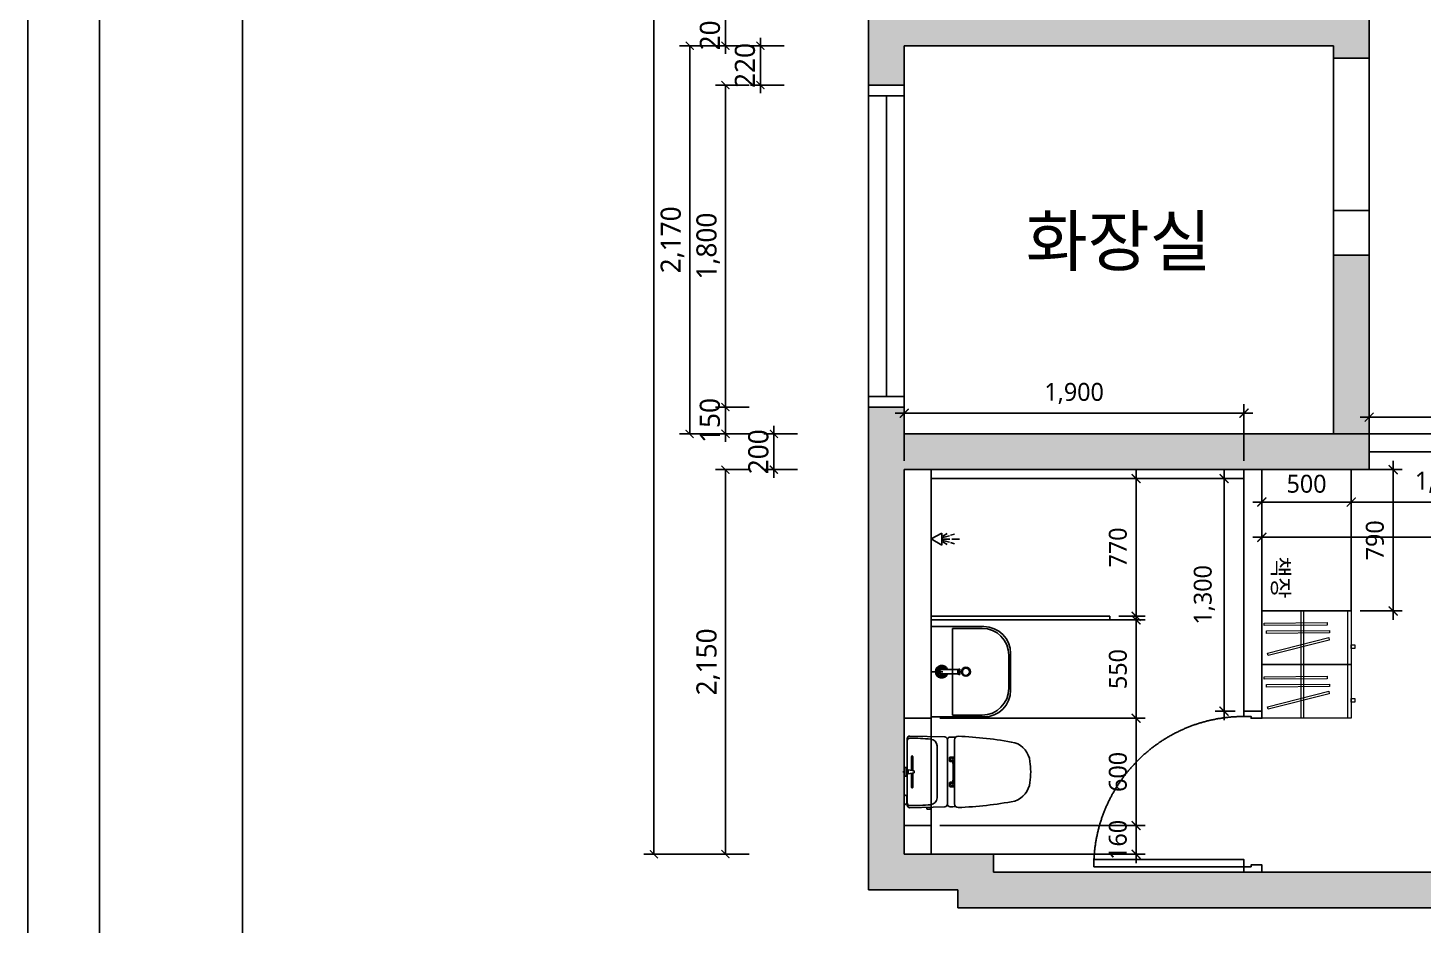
# Model space of a CAD drawing. Header units: metres. Extents: x 11578468 to 47831421, y -58341524 to -14256839.
# Drawn here: x 23899721 to 23907524, y -29118911 to -29113894 of the extents above; entities that cross this region are included whole.
import ezdxf
from ezdxf.enums import TextEntityAlignment as Align

# ---------------------------------------------------------------- set-up
doc = ezdxf.new("R2010")
doc.units = ezdxf.units.M
doc.header["$LTSCALE"] = 50
doc.header["$MEASUREMENT"] = 0
for name, pattern in [('CEN', [62, 60, -1, 0, -1]), ('CENTER2', [28.575, 19.05, -3.175, 3.175, -3.175]), ('HIDDEN', [0.375, 0.25, -0.125])]:
    doc.linetypes.add(name, pattern=pattern)
doc.layers.get('0').update_dxf_attribs({"linetype": 'CONTINUOUS'})
doc.layers.get('DEFPOINTS').update_dxf_attribs({"linetype": 'CONTINUOUS'})
for name, color, linetype in [('0-ELC TEXT', 7, 'CONTINUOUS'), ('04_FUR', 6, 'CONTINUOUS'), ('06-FUR', 6, 'CONTINUOUS'), ('07-DIM WAL', 5, 'CONTINUOUS'), ('3.기호.계단선', 30, 'CONTINUOUS'), ('BATH', 4, 'CONTINUOUS'), ('CEN', 250, 'CEN'), ('CO-BATH', 6, 'CONTINUOUS'), ('FIN', 8, 'CONTINUOUS'), ('FORM(YOURNAME)-1', 1, 'CONTINUOUS'), ('FORM(YOURNAME)-11', 1, 'CONTINUOUS'), ('HL', 6, 'HIDDEN'), ('S-DIM', 7, 'CONTINUOUS'), ('TOILET-1', 6, 'CONTINUOUS'), ('wall', 3, 'CONTINUOUS'), ('WIN', 4, 'CONTINUOUS'), ('욕실마감선', 4, 'CONTINUOUS')]:
    doc.layers.add(name, color=color, linetype=linetype)
for name, color, linetype, lineweight in [('Arch', 8, 'CONTINUOUS', 0), ('DIM', 7, 'CONTINUOUS', 15), ('ha', 8, 'CONTINUOUS', 5), ('wall2', 3, 'CONTINUOUS', 25)]:
    doc.layers.add(name, color=color, linetype=linetype, lineweight=lineweight)
doc.styles.add('HY 울릉도 L', font='malgun.ttf')
doc.styles.add('N 맑은고딕', font='malgun.ttf')
doc.styles.add('NEW 맑은고딕', font='malgun.ttf')
doc.styles.add('YOURNAME', font='malgun.ttf')
doc.styles.add('맑은 고딕', font='malgun.ttf')
doc.dimstyles.new('JJ IN 45', dxfattribs={"dimscale": 45, "dimtxt": 2.5, "dimasz": 1, "dimexe": 1.25, "dimexo": 1.5, "dimtad": 1, "dimdec": 6, "dimlunit": 6, "dimtxsty": 'N 맑은고딕', "dimblk": 'ARCHTICK', "dimcen": 2.5, "dimclrd": 256, "dimclre": 256, "dimclrt": 256, "dimadec": 0, "dimazin": 0, "dimtfac": 1, "dimtdec": 6, "dimtix": 1, "dimtmove": 0, "dimatfit": 3, "dimldrblk": 'ARCHTICK', "dimfxl": 1, "dimarcsym": 0})
doc.dimstyles.new('사본 50', dxfattribs={"dimscale": 50, "dimtxt": 2, "dimasz": 1, "dimexe": 1, "dimexo": 1, "dimgap": 1, "dimtad": 1, "dimdec": 0, "dimrnd": 0.05, "dimdsep": 46, "dimlunit": 6, "dimtxsty": 'HY 울릉도 L', "dimblk": 'ARCHTICK', "dimcen": 2.5, "dimdle": 1, "dimclrd": 133, "dimclre": 133, "dimclrt": 30, "dimadec": 0, "dimazin": 0, "dimtfac": 1, "dimtdec": 0, "dimtix": 1, "dimtmove": 2, "dimatfit": 3, "dimldrblk": 'ARCHTICK', "dimfxl": 1, "dimlwd": -1, "dimlwe": -1, "dimarcsym": 0})

# ---------------------------------------------------------------- blocks, each defined once
blk = doc.blocks.new('FORM-ELEVATION')
at = {"layer": 'DEFPOINTS', "color": 158}
blk.add_lwpolyline([(-10309, -21692), (71691, -21692), (71691, 35708), (-10309, 35708)], close=True, dxfattribs=at)
at = {"layer": 'DEFPOINTS'}
blk.add_lwpolyline([(-8309, 33708), (61071, 33708), (61071, -19692), (-8309, -19692)], close=True, dxfattribs=at)
at = {"layer": 'FORM(YOURNAME)-11', "color": 250}
blk.add_lwpolyline([(-11309, -22692), (72691, -22692), (72691, 36708), (-11309, 36708)], close=True, dxfattribs=at)
at = {"layer": 'FORM(YOURNAME)-11', "color": 3, "style": 'YOURNAME'}
for tag, height, p in [('1', 451, (71041, -1219)), ('2', 451, (71041, -1863)), ('3', 451, (71041, -3150)), ('4', 451, (71041, -5081)), ('5', 515, (71041, -7398)), ('6', 515, (71041, -9650)), ('7', 515, (71041, -11903)), ('8', 515, (71041, -14155)), ('9', 515, (71041, -16408)), ('10', 515, (66791, -18596)), ('11', 515, (71041, -18660)), ('12', 515, (66791, -20848)), ('13', 515, (71041, -20848))]:
    blk.add_attdef(tag, text='', height=height, dxfattribs=at).set_placement(p, align=Align.MIDDLE_RIGHT)
blk = doc.blocks.new('*U1961')
at = {"layer": 'WIN', "linetype": 'Continuous'}
blk.add_line((60, 100), (1740, 100), dxfattribs=at)
for points in [[(0, 0), (1800, 0), (1800, 200), (0, 200)], [(0, 0), (60, 0), (60, 200), (0, 200)], [(1800, 0), (1740, 0), (1740, 200), (1800, 200)]]:
    blk.add_lwpolyline(points, close=True, dxfattribs=at)
blk = doc.blocks.new('_ArchTick')
at = {"color": 0, "linetype": 'ByBlock', "const_width": 0.15}
blk.add_lwpolyline([(-0.5, -0.5), (0.5, 0.5)], dxfattribs=at)
blk = doc.blocks.new('*D413')
at = {"layer": 'DEFPOINTS', "color": 0, "transparency": 16777216}
for p in [(23724552, -29139637), (23724352, -29139837), (23724552, -29139837)]:
    blk.add_point(p, dxfattribs=at)
at = {"layer": 'DIM', "lineweight": -2, "transparency": 16777216}
for p, q in [((23724484.5, -29139637), (23724295.8, -29139637)), ((23724352, -29139637), (23724352, -29139592)), ((23724352, -29139637), (23724352, -29139837)), ((23724484.5, -29139837), (23724295.8, -29139837)), ((23724352, -29139837), (23724352, -29139882))]:
    blk.add_line(p, q, dxfattribs=at)
at = {"layer": 'DIM', "lineweight": -2, "transparency": 16777216, "xscale": 45, "yscale": 45, "zscale": 45}
for p, rotation in [((23724352, -29139637), 270), ((23724352, -29139837), 90)]:
    blk.add_blockref('_ArchTick', p, dxfattribs=dict(at, rotation=rotation))
at = {"layer": 'DIM', "transparency": 16777216, "insert": (23724265.8, -29139737), "char_height": 112.5, "attachment_point": 5, "rotation": 90, "style": 'N 맑은고딕'}
blk.add_mtext('200', dxfattribs=at)
blk = doc.blocks.new('*D414')
at = {"layer": 'DEFPOINTS', "color": 0, "transparency": 16777216}
for p in [(23724747.9, -29139837), (23724547.9, -29140057), (23724747.9, -29140057)]:
    blk.add_point(p, dxfattribs=at)
at = {"layer": 'DIM', "lineweight": -2, "transparency": 16777216}
for p, q in [((23724547.9, -29139837), (23724547.9, -29139792)), ((23724680.4, -29139837), (23724491.6, -29139837)), ((23724547.9, -29139837), (23724547.9, -29140057)), ((23724680.4, -29140057), (23724491.6, -29140057)), ((23724547.9, -29140057), (23724547.9, -29140102))]:
    blk.add_line(p, q, dxfattribs=at)
at = {"layer": 'DIM', "lineweight": -2, "transparency": 16777216, "xscale": 45, "yscale": 45, "zscale": 45}
for p, rotation in [((23724547.9, -29139837), 270), ((23724547.9, -29140057), 90)]:
    blk.add_blockref('_ArchTick', p, dxfattribs=dict(at, rotation=rotation))
at = {"layer": 'DIM', "transparency": 16777216, "insert": (23724461.6, -29139947), "char_height": 112.5, "attachment_point": 5, "rotation": 90, "style": 'N 맑은고딕'}
blk.add_mtext('220', dxfattribs=at)
blk = doc.blocks.new('*D415')
at = {"layer": 'DEFPOINTS', "color": 0, "transparency": 16777216}
for p in [(23724552, -29140057), (23724352, -29141857), (23724552, -29141857)]:
    blk.add_point(p, dxfattribs=at)
at = {"layer": 'DIM', "lineweight": -2, "transparency": 16777216}
for p, q in [((23724484.5, -29140057), (23724295.8, -29140057)), ((23724352, -29140057), (23724352, -29141857)), ((23724484.5, -29141857), (23724295.8, -29141857))]:
    blk.add_line(p, q, dxfattribs=at)
at = {"layer": 'DIM', "lineweight": -2, "transparency": 16777216, "xscale": 45, "yscale": 45, "zscale": 45}
for p, rotation in [((23724352, -29140057), 90), ((23724352, -29141857), 270)]:
    blk.add_blockref('_ArchTick', p, dxfattribs=dict(at, rotation=rotation))
at = {"layer": 'DIM', "transparency": 16777216, "insert": (23724256, -29140957), "char_height": 112.5, "attachment_point": 5, "rotation": 90, "style": 'N 맑은고딕'}
blk.add_mtext('1,800', dxfattribs=at)
blk = doc.blocks.new('*D416')
at = {"layer": 'DEFPOINTS', "color": 0, "transparency": 16777216}
for p in [(23724552, -29141857), (23724352, -29142007), (23724552, -29142007)]:
    blk.add_point(p, dxfattribs=at)
at = {"layer": 'DIM', "lineweight": -2, "transparency": 16777216}
for p, q in [((23724352, -29141857), (23724352, -29141812)), ((23724484.5, -29141857), (23724295.8, -29141857)), ((23724352, -29141857), (23724352, -29142007)), ((23724484.5, -29142007), (23724295.8, -29142007)), ((23724352, -29142007), (23724352, -29142052))]:
    blk.add_line(p, q, dxfattribs=at)
at = {"layer": 'DIM', "lineweight": -2, "transparency": 16777216, "xscale": 45, "yscale": 45, "zscale": 45}
for p, rotation in [((23724352, -29141857), 270), ((23724352, -29142007), 90)]:
    blk.add_blockref('_ArchTick', p, dxfattribs=dict(at, rotation=rotation))
at = {"layer": 'DIM', "transparency": 16777216, "insert": (23724265.4, -29141932), "char_height": 112.5, "attachment_point": 5, "rotation": 90, "style": 'N 맑은고딕'}
blk.add_mtext('150', dxfattribs=at)
blk = doc.blocks.new('*D417')
at = {"layer": 'DEFPOINTS', "color": 0, "transparency": 16777216}
for p in [(23724822.8, -29142007), (23724622.8, -29142207), (23724822.8, -29142207)]:
    blk.add_point(p, dxfattribs=at)
at = {"layer": 'DIM', "lineweight": -2, "transparency": 16777216}
for p, q in [((23724622.8, -29142007), (23724622.8, -29141962)), ((23724755.3, -29142007), (23724566.6, -29142007)), ((23724622.8, -29142007), (23724622.8, -29142207)), ((23724755.3, -29142207), (23724566.6, -29142207)), ((23724622.8, -29142207), (23724622.8, -29142252))]:
    blk.add_line(p, q, dxfattribs=at)
at = {"layer": 'DIM', "lineweight": -2, "transparency": 16777216, "xscale": 45, "yscale": 45, "zscale": 45}
for p, rotation in [((23724622.8, -29142007), 270), ((23724622.8, -29142207), 90)]:
    blk.add_blockref('_ArchTick', p, dxfattribs=dict(at, rotation=rotation))
at = {"layer": 'DIM', "transparency": 16777216, "insert": (23724536.6, -29142107), "char_height": 112.5, "attachment_point": 5, "rotation": 90, "style": 'N 맑은고딕'}
blk.add_mtext('200', dxfattribs=at)
blk = doc.blocks.new('*D418')
at = {"layer": 'DEFPOINTS', "color": 0, "transparency": 16777216}
for p in [(23724552, -29142207), (23724352, -29144357), (23724552, -29144357)]:
    blk.add_point(p, dxfattribs=at)
at = {"layer": 'DIM', "lineweight": -2, "transparency": 16777216}
for p, q in [((23724484.5, -29142207), (23724295.8, -29142207)), ((23724352, -29142207), (23724352, -29144357)), ((23724484.5, -29144357), (23724295.8, -29144357))]:
    blk.add_line(p, q, dxfattribs=at)
at = {"layer": 'DIM', "lineweight": -2, "transparency": 16777216, "xscale": 45, "yscale": 45, "zscale": 45}
for p, rotation in [((23724352, -29142207), 90), ((23724352, -29144357), 270)]:
    blk.add_blockref('_ArchTick', p, dxfattribs=dict(at, rotation=rotation))
at = {"layer": 'DIM', "transparency": 16777216, "insert": (23724256, -29143282), "char_height": 112.5, "attachment_point": 5, "rotation": 90, "style": 'N 맑은고딕'}
blk.add_mtext('2,150', dxfattribs=at)
blk = doc.blocks.new('*D421')
at = {"layer": 'DEFPOINTS', "color": 0, "transparency": 16777216}
for p in [(23724547.9, -29139837), (23724152, -29142007), (23724552, -29142007)]:
    blk.add_point(p, dxfattribs=at)
at = {"layer": 'DIM', "lineweight": -2, "transparency": 16777216}
for p, q in [((23724480.4, -29139837), (23724095.8, -29139837)), ((23724152, -29139837), (23724152, -29142007)), ((23724484.5, -29142007), (23724095.8, -29142007))]:
    blk.add_line(p, q, dxfattribs=at)
at = {"layer": 'DIM', "lineweight": -2, "transparency": 16777216, "xscale": 45, "yscale": 45, "zscale": 45}
for p, rotation in [((23724152, -29139837), 90), ((23724152, -29142007), 270)]:
    blk.add_blockref('_ArchTick', p, dxfattribs=dict(at, rotation=rotation))
at = {"layer": 'DIM', "transparency": 16777216, "insert": (23724056, -29140922), "char_height": 112.5, "attachment_point": 5, "rotation": 90, "style": 'N 맑은고딕'}
blk.add_mtext('2,170', dxfattribs=at)
blk = doc.blocks.new('*D422')
at = {"layer": 'DEFPOINTS', "color": 0, "transparency": 16777216}
for p in [(23724533.9, -29133957), (23723952, -29144357), (23724552, -29144357)]:
    blk.add_point(p, dxfattribs=at)
at = {"layer": 'DIM', "lineweight": -2, "transparency": 16777216}
for p, q in [((23724466.4, -29133957), (23723895.8, -29133957)), ((23723952, -29133957), (23723952, -29144357)), ((23724484.5, -29144357), (23723895.8, -29144357))]:
    blk.add_line(p, q, dxfattribs=at)
at = {"layer": 'DIM', "lineweight": -2, "transparency": 16777216, "xscale": 45, "yscale": 45, "zscale": 45}
for p, rotation in [((23723952, -29133957), 90), ((23723952, -29144357), 270)]:
    blk.add_blockref('_ArchTick', p, dxfattribs=dict(at, rotation=rotation))
at = {"layer": 'DIM', "transparency": 16777216, "insert": (23723856, -29139157), "char_height": 112.5, "attachment_point": 5, "rotation": 90, "style": 'N 맑은고딕'}
blk.add_mtext('10,400', dxfattribs=at)
blk = doc.blocks.new('*U617')
at = {"layer": 'WIN', "linetype": 'Continuous', "transparency": 33554687}
for points in [[(30, 1040), (30, 200), (70, 200), (70, 1040)], [(0, 200), (0, 100), (40, 100), (40, 160), (30, 160), (30, 200)], [(900, 200), (900, 100), (860, 100), (860, 160), (870, 160), (870, 200)]]:
    blk.add_lwpolyline(points, close=True, dxfattribs=at)
at = {"layer": 'WIN', "linetype": 'CENTER2', "ltscale": 20, "transparency": 33554687}
blk.add_arc((30, 200), 840, 0, 90, dxfattribs=at)
blk = doc.blocks.new('arrttt')
at = {"layer": 'Arch', "color": 6}
for p, q in [((883190.8, 53508.7), (882890.8, 53508.7)), ((882890.8, 53508.7), (882890.8, 53008.7)), ((882958.9, 53496.3), (882955.8, 53144.1)), ((882972.9, 53496.2), (882958.9, 53496.3)), ((882969.8, 53144), (882972.9, 53496.2)), ((883002.8, 53482.1), (882999.7, 53130)), ((883016.8, 53482), (883002.8, 53482.1)), ((883013.7, 53129.9), (883016.8, 53482)), ((883126.4, 53476.3), (883040, 53134.9)), ((883053.6, 53131.5), (883140, 53472.9)), ((883140, 53472.9), (883126.4, 53476.3)), ((883190.8, 53008.7), (883190.8, 53508.7)), ((882890.8, 53291.2), (883190.8, 53291.2)), ((882890.8, 53276.2), (883190.8, 53276.2)), ((882955.8, 53144.1), (882969.8, 53144)), ((882999.7, 53130), (883013.7, 53129.9)), ((883040, 53134.9), (883053.6, 53131.5)), ((883190.8, 53028.7), (882890.8, 53028.7)), ((882890.8, 53008.7), (883190.8, 53008.7)), ((883100.8, 53008.7), (883080.8, 53008.7)), ((883080.8, 53008.7), (883080.8, 52988.7)), ((883080.8, 52988.7), (883100.8, 52988.7)), ((883100.8, 52988.7), (883100.8, 53008.7))]:
    blk.add_line(p, q, dxfattribs=at)
blk = doc.blocks.new('A$C4B2D31F0')
for p, q in [((168.9, 707.3), (216.9, 707.3)), ((192.9, 707.3), (192.9, 716))]:
    blk.add_line(p, q)
at = {"layer": 'FIN', "color": 4}
for p, q in [((185, 690.9), (20.4, 690.9)), ((37.2, 692.3), (24.7, 692.3)), ((37.2, 692.3), (49.7, 692.3)), ((200.9, 690.9), (365.5, 690.9)), ((47.7, 523.7), (192.9, 523.7)), ((338.2, 523.7), (192.9, 523.7)), ((12.6, 465.9), (192.9, 465.9)), ((192.9, 426.6), (13.7, 426.6)), ((373.3, 465.9), (192.9, 465.9)), ((192.9, 426.6), (372.2, 426.6))]:
    blk.add_line(p, q, dxfattribs=at)
for points in [[(20.4, 690.9), (7.9, 690.9, 0.421209), (-7.1, 675.5), (-2.4, 480.5, 0.001659)], [(365.5, 690.9), (378, 690.9, -0.421209), (392.9, 675.5), (388.3, 480.5, -0.001659)], [(12.6, 465.9, 0.371724), (-1.8, 451.2, 0.003515), (-1, 420.3, 0.320541)], [(373.3, 465.9, -0.371724), (387.7, 451.2, -0.003515), (386.9, 420.3, -0.320541)]]:
    blk.add_lwpolyline(points, format="xyb", dxfattribs=at)
for centre, radius, start, end in [((24.7, 707.3), 15, 180, 270), ((49.7, 707.3), 15, 270, 0), ((1004.3, 663.1), 1000, 179.31159, 185.94375), ((20.4, 674.9), 16, 90, 179.31159), ((365.5, 674.9), 16, 0.68841, 90), ((-618.4, 663.1), 1000, 354.05625, 0.68841), ((49.4, 563.7), 40, 185.94375, 267.51291), ((336.5, 563.7), 40, 272.48709, 354.05625), ((12.6, 480.9), 15, 181.36509, 270), ((373.3, 480.9), 15, 270, 358.63491), ((13.7, 406.6), 20, 90, 182.3333), ((2197.7, 495.6), 2205.9, 182.3333, 190.60807), ((-1811.8, 495.6), 2205.9, 349.39193, 357.6667), ((372.2, 406.6), 20, 357.6667, 90), ((148.7, 128.9), 125.5, 198.2964, 263.42408), ((237.2, 128.9), 125.5, 276.57592, 341.7036), ((192.9, 405.9), 405.9, 261.69926, 270), ((192.9, 405.9), 405.9, 270, 278.30074)]:
    blk.add_arc(centre, radius, start, end, dxfattribs=at)
at = {"layer": 'HL', "linetype": 'Continuous'}
for p, q in [((168.9, 697.3), (168.9, 707.3)), ((216.9, 697.3), (216.9, 707.3)), ((106.4, 666.3), (184.4, 666.3)), ((106.4, 659.3), (185.5, 659.3)), ((168.9, 697.3), (216.9, 697.3)), ((186, 692.5), (180.6, 697.3)), ((181.6, 685.5), (186, 692.5)), ((187, 651.2), (181.6, 685.5)), ((181.6, 685.5), (204.3, 685.5)), ((186, 692.5), (199.9, 692.5)), ((187, 651.2), (198.9, 651.2)), ((198.9, 651.2), (204.3, 685.5)), ((199.9, 692.5), (205.3, 697.3)), ((204.3, 685.5), (199.9, 692.5)), ((200.4, 659.3), (279.4, 659.3)), ((201.4, 666.3), (279.4, 666.3)), ((-16, 576.9), (-16, 564.8)), ((-12, 580.9), (-4.8, 580.9)), ((-12, 560.8), (-4.3, 560.8)), ((192.9, 433.7), (146.6, 433.7)), ((192.9, 433.7), (239.3, 433.7))]:
    blk.add_line(p, q, dxfattribs=at)
for points in [[(110.4, 426.6), (110.4, 450.8, -0.414214), (114.4, 454.8), (130.9, 454.8, -0.414214), (134.9, 450.8), (134.9, 435.2), (134.9, 426.6)], [(134.9, 435.2), (144.6, 435.2, -0.414214), (146.6, 433.2), (146.6, 426.6)], [(251, 435.2), (241.3, 435.2, 0.414214), (239.3, 433.2), (239.3, 426.6)], [(275.5, 426.6), (275.5, 450.8, 0.414214), (271.5, 454.8), (255, 454.8, 0.414214), (251, 450.8), (251, 435.2), (251, 426.6)]]:
    blk.add_lwpolyline(points, format="xyb", dxfattribs=at)
for centre in [(122.9, 440.9), (262.9, 440.9)]:
    blk.add_circle(centre, 8, dxfattribs=at)
for centre, radius, start, end in [((106.4, 662.8), 3.5, 90, 270), ((279.4, 662.8), 3.5, 270, 90), ((-12, 576.9), 4, 90, 180), ((-12, 564.8), 4, 180, 270)]:
    blk.add_arc(centre, radius, start, end, dxfattribs=at)
blk = doc.blocks.new('*D1447')
at = {"layer": 'DEFPOINTS', "color": 0, "ltscale": 10, "transparency": 16777216}
for p in [(23910081.7, -29116070.9), (23907221.7, -29116164.5), (23910081.7, -29116164.5)]:
    blk.add_point(p, dxfattribs=at)
at = {"layer": 'S-DIM', "color": 133, "ltscale": 10, "transparency": 16777216}
for p, q in [((23907171.7, -29116070.9), (23910131.7, -29116070.9)), ((23907221.7, -29116114.5), (23907221.7, -29116020.9)), ((23910081.7, -29116114.5), (23910081.7, -29116020.9))]:
    blk.add_line(p, q, dxfattribs=at)
at = {"layer": 'S-DIM', "color": 133, "ltscale": 10, "transparency": 16777216, "xscale": 50, "yscale": 50, "zscale": 50, "rotation": 180}
blk.add_blockref('_ArchTick', (23907221.7, -29116070.9), dxfattribs=at)
at = {"layer": 'S-DIM', "color": 133, "ltscale": 10, "transparency": 16777216, "xscale": 50, "yscale": 50, "zscale": 50}
blk.add_blockref('_ArchTick', (23910081.7, -29116070.9), dxfattribs=at)
at = {"layer": 'S-DIM', "color": 30, "ltscale": 10, "transparency": 16777216, "insert": (23908651.7, -29115960.8), "char_height": 100, "attachment_point": 5, "style": 'HY 울릉도 L'}
blk.add_mtext('2,860', dxfattribs=at)
blk = doc.blocks.new('*D1460')
at = {"layer": 'DEFPOINTS', "color": 0, "ltscale": 10, "transparency": 16777216}
for p in [(23906621.7, -29116364.5), (23907121.7, -29116364.5), (23907121.7, -29116545.5)]:
    blk.add_point(p, dxfattribs=at)
at = {"layer": 'S-DIM', "color": 133, "ltscale": 10, "transparency": 16777216}
for p, q in [((23906621.7, -29116414.5), (23906621.7, -29116595.5)), ((23907121.7, -29116414.5), (23907121.7, -29116595.5)), ((23906571.7, -29116545.5), (23907171.7, -29116545.5))]:
    blk.add_line(p, q, dxfattribs=at)
at = {"layer": 'S-DIM', "color": 133, "ltscale": 10, "transparency": 16777216, "xscale": 50, "yscale": 50, "zscale": 50, "rotation": 180}
blk.add_blockref('_ArchTick', (23906621.7, -29116545.5), dxfattribs=at)
at = {"layer": 'S-DIM', "color": 133, "ltscale": 10, "transparency": 16777216, "xscale": 50, "yscale": 50, "zscale": 50}
blk.add_blockref('_ArchTick', (23907121.7, -29116545.5), dxfattribs=at)
at = {"layer": 'S-DIM', "color": 30, "ltscale": 10, "transparency": 16777216, "insert": (23906871.7, -29116443.9), "char_height": 100, "attachment_point": 5, "style": 'HY 울릉도 L'}
blk.add_mtext('500', dxfattribs=at)
blk = doc.blocks.new('*D1461')
at = {"layer": 'DEFPOINTS', "color": 0, "ltscale": 10, "transparency": 16777216}
for p in [(23907121.7, -29116364.5), (23908166.7, -29116545.5), (23908166.7, -29116545.5)]:
    blk.add_point(p, dxfattribs=at)
at = {"layer": 'S-DIM', "color": 133, "ltscale": 10, "transparency": 16777216}
for p, q in [((23907121.7, -29116414.5), (23907121.7, -29116595.5)), ((23907071.7, -29116545.5), (23908216.7, -29116545.5))]:
    blk.add_line(p, q, dxfattribs=at)
at = {"layer": 'S-DIM', "color": 133, "ltscale": 10, "transparency": 16777216, "xscale": 50, "yscale": 50, "zscale": 50, "rotation": 180}
blk.add_blockref('_ArchTick', (23907121.7, -29116545.5), dxfattribs=at)
at = {"layer": 'S-DIM', "color": 133, "ltscale": 10, "transparency": 16777216, "xscale": 50, "yscale": 50, "zscale": 50}
blk.add_blockref('_ArchTick', (23908166.7, -29116545.5), dxfattribs=at)
at = {"layer": 'S-DIM', "color": 30, "ltscale": 10, "transparency": 16777216, "insert": (23907644.2, -29116435.2), "char_height": 100, "attachment_point": 5, "style": 'HY 울릉도 L'}
blk.add_mtext('1,045', dxfattribs=at)
blk = doc.blocks.new('*D1467')
at = {"layer": 'DEFPOINTS', "color": 0, "ltscale": 10, "transparency": 16777216}
for p in [(23912281.7, -29116264.5), (23906621.7, -29116364.5), (23912281.7, -29116742.8)]:
    blk.add_point(p, dxfattribs=at)
at = {"layer": 'S-DIM', "color": 133, "ltscale": 10, "transparency": 16777216}
for p, q in [((23912281.7, -29116314.5), (23912281.7, -29116792.8)), ((23906621.7, -29116414.5), (23906621.7, -29116792.8)), ((23906571.7, -29116742.8), (23912331.7, -29116742.8))]:
    blk.add_line(p, q, dxfattribs=at)
at = {"layer": 'S-DIM', "color": 133, "ltscale": 10, "transparency": 16777216, "xscale": 50, "yscale": 50, "zscale": 50, "rotation": 180}
blk.add_blockref('_ArchTick', (23906621.7, -29116742.8), dxfattribs=at)
at = {"layer": 'S-DIM', "color": 133, "ltscale": 10, "transparency": 16777216, "xscale": 50, "yscale": 50, "zscale": 50}
blk.add_blockref('_ArchTick', (23912281.7, -29116742.8), dxfattribs=at)
at = {"layer": 'S-DIM', "color": 30, "ltscale": 10, "transparency": 16777216, "insert": (23909451.7, -29116632.8), "char_height": 100, "attachment_point": 5, "style": 'HY 울릉도 L'}
blk.add_mtext('5,660', dxfattribs=at)
blk = doc.blocks.new('B-003')
blk.add_line((0, 0), (0, -65))
at = {"layer": 'CO-BATH'}
for p, q in [((-252.5, 0), (-252.5, -295)), ((252.5, 0), (-252.5, 0)), ((252.5, -295), (252.5, 0)), ((-102.5, -445), (102.5, -445))]:
    blk.add_line(p, q, dxfattribs=at)
at = {"layer": 'CO-BATH', "color": 8}
for p, q in [((-12.5, -60), (-12.5, -150.5)), ((12.5, -60), (12.5, -150.5)), ((-242.5, -120), (-242.5, -285)), ((242.5, -120), (-242.5, -120)), ((-14.5, -155.5), (-14.5, -160.5)), ((-13.5, -150.5), (-13.5, -155.5)), ((13.5, -150.5), (13.5, -155.5)), ((14.5, -155.5), (14.5, -160.5)), ((242.5, -285), (242.5, -120)), ((-14.5, -160.5), (14.5, -160.5)), ((-92.5, -435), (92.5, -435))]:
    blk.add_line(p, q, dxfattribs=at)
at = {"layer": 'CO-BATH', "color": 251}
for p, q in [((-14.5, -155.5), (14.5, -155.5)), ((-13.5, -150.5), (13.5, -150.5))]:
    blk.add_line(p, q, dxfattribs=at)
at = {"layer": 'CO-BATH', "color": 8}
blk.add_circle((0, -195), 25, dxfattribs=at)
at = {"layer": 'CO-BATH', "color": 251}
blk.add_circle((0, -195), 20, dxfattribs=at)
at = {"layer": 'CO-BATH', "color": 8}
for centre, radius, start, end in [((0, -60), 35, 290.92481, 249.07514), ((0, -60), 12.5, 359.99998, 179.99998), ((-92.5, -285), 150, 180, 270), ((92.5, -285), 150, 270, 0)]:
    blk.add_arc(centre, radius, start, end, dxfattribs=at)
at = {"layer": 'CO-BATH', "color": 251}
for radius, start, end in [(30, 294.62429, 245.37566), (25, 299.99998, 239.99998), (18, 313.98294, 226.01701)]:
    blk.add_arc((0, -60), radius, start, end, dxfattribs=at)
at = {"layer": 'CO-BATH'}
for centre, start, end in [((-102.5, -295), 180, 270), ((102.5, -295), 270, 0)]:
    blk.add_arc(centre, 150, start, end, dxfattribs=at)
blk = doc.blocks.new('AC-8')
at = {"layer": 'BATH'}
for p, q in [((-51, 54), (0, 143)), ((0, 143), (45, 54)), ((45, 54), (-51, 54)), ((-25, 47), (-46, 12)), ((-14, 47), (-28, -8)), ((-2, 49), (-2, -11)), ((10, 47), (25, -8)), ((22, 47), (43, 12)), ((-31, -16), (-41, -49)), ((-2, -27), (-2, -89)), ((28, -16), (38, -49))]:
    blk.add_line(p, q, dxfattribs=at)
blk = doc.blocks.new('A$C1AC25B95')
at = {"layer": '욕실마감선', "color": 8}
for p, q in [((28.3, 72.3), (28.3, 75)), ((53.3, 73.7), (53.3, 75))]:
    blk.add_line(p, q, dxfattribs=at)
at = {"layer": 'TOILET-1', "linetype": 'Continuous', "xscale": 0.873786407766195, "yscale": 0.873786407766195, "zscale": 0.873786407766195, "rotation": 180}
blk.add_blockref('AC-8', (39.7, 124.7), dxfattribs=at)
blk = doc.blocks.new('*D2029')
at = {"layer": 'DEFPOINTS', "color": 0, "ltscale": 10, "transparency": 16777216}
for p in [(23905771.7, -29116414.5), (23905918.5, -29116414.5), (23905771.7, -29117184.5)]:
    blk.add_point(p, dxfattribs=at)
at = {"layer": 'wall', "color": 133, "ltscale": 10, "transparency": 16777216}
for p, q in [((23905918.5, -29117234.5), (23905918.5, -29116364.5)), ((23905821.7, -29116414.5), (23905968.5, -29116414.5)), ((23905821.7, -29117184.5), (23905968.5, -29117184.5))]:
    blk.add_line(p, q, dxfattribs=at)
at = {"layer": 'wall', "color": 133, "ltscale": 10, "transparency": 16777216, "xscale": 50, "yscale": 50, "zscale": 50}
for p, rotation in [((23905918.5, -29116414.5), 90), ((23905918.5, -29117184.5), 270)]:
    blk.add_blockref('_ArchTick', p, dxfattribs=dict(at, rotation=rotation))
at = {"layer": 'wall', "color": 30, "ltscale": 10, "transparency": 16777216, "insert": (23905816.8, -29116799.5), "char_height": 100, "attachment_point": 5, "rotation": 90, "style": 'HY 울릉도 L'}
blk.add_mtext('770', dxfattribs=at)
blk = doc.blocks.new('*D2030')
at = {"layer": 'DEFPOINTS', "color": 0, "ltscale": 10, "transparency": 16777216}
for p in [(23904771.7, -29117204.5), (23904771.7, -29117754.5), (23905918.5, -29117754.5)]:
    blk.add_point(p, dxfattribs=at)
at = {"layer": 'wall', "color": 133, "ltscale": 10, "transparency": 16777216}
for p, q in [((23905918.5, -29117154.5), (23905918.5, -29117804.5)), ((23904821.7, -29117204.5), (23905968.5, -29117204.5)), ((23904821.7, -29117754.5), (23905968.5, -29117754.5))]:
    blk.add_line(p, q, dxfattribs=at)
at = {"layer": 'wall', "color": 133, "ltscale": 10, "transparency": 16777216, "xscale": 50, "yscale": 50, "zscale": 50}
for p, rotation in [((23905918.5, -29117204.5), 90), ((23905918.5, -29117754.5), 270)]:
    blk.add_blockref('_ArchTick', p, dxfattribs=dict(at, rotation=rotation))
at = {"layer": 'wall', "color": 30, "ltscale": 10, "transparency": 16777216, "insert": (23905816.8, -29117479.5), "char_height": 100, "attachment_point": 5, "rotation": 90, "style": 'HY 울릉도 L'}
blk.add_mtext('550', dxfattribs=at)
blk = doc.blocks.new('*D2031')
at = {"layer": 'DEFPOINTS', "color": 0, "ltscale": 10, "transparency": 16777216}
for p in [(23904771.7, -29117754.5), (23904771.7, -29118354.5), (23905918.5, -29118354.5)]:
    blk.add_point(p, dxfattribs=at)
at = {"layer": 'wall', "color": 133, "ltscale": 10, "transparency": 16777216}
for p, q in [((23905918.5, -29117704.5), (23905918.5, -29118404.5)), ((23904821.7, -29117754.5), (23905968.5, -29117754.5)), ((23904821.7, -29118354.5), (23905968.5, -29118354.5))]:
    blk.add_line(p, q, dxfattribs=at)
at = {"layer": 'wall', "color": 133, "ltscale": 10, "transparency": 16777216, "xscale": 50, "yscale": 50, "zscale": 50}
for p, rotation in [((23905918.5, -29117754.5), 90), ((23905918.5, -29118354.5), 270)]:
    blk.add_blockref('_ArchTick', p, dxfattribs=dict(at, rotation=rotation))
at = {"layer": 'wall', "color": 30, "ltscale": 10, "transparency": 16777216, "insert": (23905816.8, -29118054.5), "char_height": 100, "attachment_point": 5, "rotation": 90, "style": 'HY 울릉도 L'}
blk.add_mtext('600', dxfattribs=at)
blk = doc.blocks.new('*D2032')
at = {"layer": 'DEFPOINTS', "color": 0, "ltscale": 10, "transparency": 16777216}
for p in [(23904771.7, -29118354.5), (23904771.7, -29118514.5), (23905918.5, -29118514.5)]:
    blk.add_point(p, dxfattribs=at)
at = {"layer": 'wall', "color": 133, "ltscale": 10, "transparency": 16777216}
for p, q in [((23905918.5, -29118354.5), (23905918.5, -29118304.5)), ((23904821.7, -29118354.5), (23905968.5, -29118354.5)), ((23905918.5, -29118354.5), (23905918.5, -29118514.5)), ((23904821.7, -29118514.5), (23905968.5, -29118514.5)), ((23905918.5, -29118514.5), (23905918.5, -29118564.5))]:
    blk.add_line(p, q, dxfattribs=at)
at = {"layer": 'wall', "color": 133, "ltscale": 10, "transparency": 16777216, "xscale": 50, "yscale": 50, "zscale": 50}
for p, rotation in [((23905918.5, -29118354.5), 270), ((23905918.5, -29118514.5), 90)]:
    blk.add_blockref('_ArchTick', p, dxfattribs=dict(at, rotation=rotation))
at = {"layer": 'wall', "color": 30, "ltscale": 10, "transparency": 16777216, "insert": (23905816.5, -29118434.5), "char_height": 100, "attachment_point": 5, "rotation": 90, "style": 'HY 울릉도 L'}
blk.add_mtext('160', dxfattribs=at)
blk = doc.blocks.new('*D2033')
at = {"layer": 'DEFPOINTS', "color": 0, "ltscale": 10, "transparency": 16777216}
for p in [(23906521.7, -29116048.9), (23904621.7, -29116364.5), (23906521.7, -29116364.5)]:
    blk.add_point(p, dxfattribs=at)
at = {"layer": 'wall', "color": 133, "ltscale": 10, "transparency": 16777216}
for p, q in [((23904621.7, -29116314.5), (23904621.7, -29115998.9)), ((23906521.7, -29116314.5), (23906521.7, -29115998.9)), ((23904571.7, -29116048.9), (23906571.7, -29116048.9))]:
    blk.add_line(p, q, dxfattribs=at)
at = {"layer": 'wall', "color": 133, "ltscale": 10, "transparency": 16777216, "xscale": 50, "yscale": 50, "zscale": 50, "rotation": 180}
blk.add_blockref('_ArchTick', (23904621.7, -29116048.9), dxfattribs=at)
at = {"layer": 'wall', "color": 133, "ltscale": 10, "transparency": 16777216, "xscale": 50, "yscale": 50, "zscale": 50}
blk.add_blockref('_ArchTick', (23906521.7, -29116048.9), dxfattribs=at)
at = {"layer": 'wall', "color": 30, "ltscale": 10, "transparency": 16777216, "insert": (23905571.7, -29115938.6), "char_height": 100, "attachment_point": 5, "style": 'HY 울릉도 L'}
blk.add_mtext('1,900', dxfattribs=at)
blk = doc.blocks.new('*D2034')
at = {"layer": 'DEFPOINTS', "color": 0, "ltscale": 10, "transparency": 16777216}
for p in [(23906521.7, -29116414.5), (23906410.2, -29117714.5), (23906521.7, -29117714.5)]:
    blk.add_point(p, dxfattribs=at)
at = {"layer": 'wall', "color": 133, "ltscale": 10, "transparency": 16777216}
for p, q in [((23906410.2, -29116364.5), (23906410.2, -29117764.5)), ((23906471.7, -29116414.5), (23906360.2, -29116414.5)), ((23906471.7, -29117714.5), (23906360.2, -29117714.5))]:
    blk.add_line(p, q, dxfattribs=at)
at = {"layer": 'wall', "color": 133, "ltscale": 10, "transparency": 16777216, "xscale": 50, "yscale": 50, "zscale": 50}
for p, rotation in [((23906410.2, -29116414.5), 90), ((23906410.2, -29117714.5), 270)]:
    blk.add_blockref('_ArchTick', p, dxfattribs=dict(at, rotation=rotation))
at = {"layer": 'wall', "color": 30, "ltscale": 10, "transparency": 16777216, "insert": (23906299.9, -29117064.5), "char_height": 100, "attachment_point": 5, "rotation": 90, "style": 'HY 울릉도 L'}
blk.add_mtext('1,300', dxfattribs=at)
blk = doc.blocks.new('*D2035')
at = {"layer": 'DEFPOINTS', "color": 0, "ltscale": 10, "transparency": 16777216}
for p in [(23907121.7, -29116364.5), (23907121.7, -29117154.5), (23907355.9, -29117154.5)]:
    blk.add_point(p, dxfattribs=at)
at = {"layer": 'wall', "color": 133, "ltscale": 10, "transparency": 16777216}
for p, q in [((23907355.9, -29116314.5), (23907355.9, -29117204.5)), ((23907171.7, -29116364.5), (23907405.9, -29116364.5)), ((23907171.7, -29117154.5), (23907405.9, -29117154.5))]:
    blk.add_line(p, q, dxfattribs=at)
at = {"layer": 'wall', "color": 133, "ltscale": 10, "transparency": 16777216, "xscale": 50, "yscale": 50, "zscale": 50}
for p, rotation in [((23907355.9, -29116364.5), 90), ((23907355.9, -29117154.5), 270)]:
    blk.add_blockref('_ArchTick', p, dxfattribs=dict(at, rotation=rotation))
at = {"layer": 'wall', "color": 30, "ltscale": 10, "transparency": 16777216, "insert": (23907254.2, -29116759.5), "char_height": 100, "attachment_point": 5, "rotation": 90, "style": 'HY 울릉도 L'}
blk.add_mtext('790', dxfattribs=at)
blk = doc.blocks.new('sdagdgds')
at = {"layer": 'ha', "transparency": 33554687}
h = blk.add_hatch(color=256, dxfattribs=at)
h.dxf.hatch_style = 1
h.paths.add_polyline_path([(23725502, -29128457), (23728302, -29128457), (23728302, -29132607), (23728502, -29132607), (23728502, -29128257), (23728302, -29128257), (23725302, -29128257), (23725302, -29132557), (23725502, -29132557)])
h.paths.add_polyline_path([(23728502, -29133657), (23728302, -29133657), (23728302, -29133757), (23725502, -29133757), (23725502, -29133657), (23725302, -29133657), (23725302, -29133757), (23724848.0976572, -29133757), (23724752, -29133757), (23724752, -29136507), (23725152, -29136507), (23725152, -29137657), (23725352, -29137657), (23725352, -29137507), (23727752, -29137507), (23727952, -29137507), (23727952, -29137307), (23725352, -29137307), (23725352, -29136507), (23727052, -29136507), (23727052, -29136707), (23727252, -29136707), (23727252, -29136507), (23727252, -29135757), (23727252, -29135707), (23727052, -29135707), (23727052, -29135757), (23727052, -29136307), (23725352, -29136307), (23724952, -29136307), (23724952, -29133957), (23727052, -29133957), (23727052, -29134507), (23727252, -29134507), (23727252, -29133957), (23728502, -29133957)])
h.paths.add_polyline_path([(23727952, -29138607), (23727752, -29138607), (23727752, -29139637), (23725352, -29139637), (23725352, -29139457), (23725152, -29139457), (23725152, -29140057), (23725352, -29140057), (23725352, -29139837), (23727752, -29139837), (23727752, -29139907), (23727952, -29139907), (23727952, -29139837)])
h.paths.add_polyline_path([(23727952, -29141007), (23727752, -29141007), (23727752, -29142007), (23725352, -29142007), (23725352, -29141857), (23725152, -29141857), (23725152, -29144557), (23725652, -29144557), (23725652, -29144657), (23729552, -29144657), (23729552, -29144457), (23725852, -29144457), (23725852, -29144357), (23725352, -29144357), (23725352, -29142207), (23727952, -29142207)])
h.paths.add_polyline_path([(23731552, -29144307), (23730852, -29144307), (23730852, -29144457), (23730732, -29144457), (23730732, -29144657), (23732052, -29144657), (23732052, -29144457), (23731552, -29144457)])
h.paths.add_polyline_path([(23739502, -29144457), (23736702, -29144457), (23736702, -29144307), (23736002, -29144307), (23736002, -29144457), (23733202, -29144457), (23733202, -29144657), (23739502, -29144657)])
h.paths.add_polyline_path([(23745902, -29143307), (23745702, -29143307), (23745702, -29144457), (23744702, -29144457), (23744702, -29144307), (23744002, -29144307), (23744002, -29144457), (23743102, -29144457), (23743102, -29144657), (23745902, -29144657)])
h.paths.add_polyline_path([(23745902, -29133157), (23745702, -29133157), (23745702, -29139657), (23745902, -29139657)])
h.paths.add_polyline_path([(23745902, -29140857), (23745702, -29140857), (23745702, -29142157), (23745902, -29142157)])
h.paths.add_polyline_path([(23744602, -29136307), (23743902, -29136307), (23743902, -29136657), (23744602, -29136657)])
h.paths.add_polyline_path([(23736702, -29136307), (23736002, -29136307), (23736002, -29136657), (23736702, -29136657)])
h.paths.add_polyline_path([(23731602, -29136307), (23730902, -29136307), (23730902, -29136657), (23731602, -29136657)])
h.paths.add_polyline_path([(23745902, -29130707), (23745702, -29130707), (23745702, -29131957), (23745902, -29131957)])
h.paths.add_polyline_path([(23745902, -29128257), (23743802, -29128257), (23743802, -29128457), (23743802, -29128707), (23744502, -29128707), (23744502, -29128457), (23745702, -29128457), (23745702, -29129607), (23745902, -29129607)])
h.paths.add_polyline_path([(23731602, -29128457), (23731602, -29128257), (23730902, -29128257), (23730902, -29130107), (23731102, -29130107), (23731102, -29128707), (23731602, -29128707)])
h.paths.add_polyline_path([(23736702, -29128257), (23736002, -29128257), (23736002, -29128457), (23736002, -29128707), (23736702, -29128707), (23736702, -29128457)])
at = {"layer": 'CEN'}
blk.add_lwpolyline([(23727752, -29141007), (23727952, -29141007), (23727952, -29139907), (23727752, -29139907)], close=True, dxfattribs=at)
at = {"layer": 'wall'}
for p, q in [((23727952, -29138607), (23727952, -29139837)), ((23725152, -29140057), (23725152, -29139457)), ((23725352, -29140057), (23725352, -29139837)), ((23727752, -29139837), (23725352, -29139837)), ((23727752, -29139837), (23727752, -29139907)), ((23727952, -29139837), (23727952, -29139907)), ((23727752, -29139907), (23727952, -29139907)), ((23725352, -29140057), (23725152, -29140057)), ((23727752, -29141007), (23727752, -29142007)), ((23727752, -29141007), (23727952, -29141007)), ((23727952, -29141007), (23727952, -29142207)), ((23725152, -29144557), (23725152, -29141857)), ((23725352, -29141857), (23725152, -29141857)), ((23725352, -29142007), (23725352, -29141857)), ((23725352, -29142007), (23727752, -29142007)), ((23725352, -29144357), (23725352, -29142207)), ((23725352, -29142207), (23727952, -29142207)), ((23725852, -29144357), (23725352, -29144357)), ((23725852, -29144457), (23725852, -29144357)), ((23729552, -29144457), (23725852, -29144457)), ((23725652, -29144557), (23725152, -29144557)), ((23725652, -29144657), (23725652, -29144557)), ((23729552, -29144657), (23725652, -29144657))]:
    blk.add_line(p, q, dxfattribs=at)
at = {"layer": 'WIN', "linetype": 'Continuous', "rotation": 270}
blk.add_blockref('*U1961', (23725152, -29140057), dxfattribs=at)
at = {"layer": 'wall2', "insert": (23726031.7854218, -29140790.817278), "char_height": 275.88175264, "attachment_point": 1, "style": 'NEW 맑은고딕'}
blk.add_mtext_dynamic_manual_height_columns('화장실', width=3673.452008802, gutter_width=1379.4087632, heights=[0], dxfattribs=at)
at = {"layer": 'DIM'}
for base, p1, p2, picture, middle in [((23723952.0000000298, -29144357.0000000112), (23724533.8698122613, -29133957), (23724552, -29144357), '*D422', (23723856.0081521906, -29139157.0000000112)), ((23724352, -29139837), (23724552, -29139637), (23724552, -29139837), '*D413', (23724265.7525476, -29139737)), ((23724547.8764774, -29140057), (23724747.8764773, -29139837), (23724747.8764773, -29140057), '*D414', (23724461.6290249, -29139947)), ((23724152.0000000298, -29142007.0000000112), (23724547.8764773309, -29139837), (23724552, -29142007), '*D421', (23724056.0081521906, -29140922.0000000112)), ((23724352.0000000298, -29141857.0000000112), (23724552, -29140057), (23724552, -29141857), '*D415', (23724256.0081522018, -29140957.0000000112)), ((23724352, -29142007), (23724552, -29141857), (23724552, -29142007), '*D416', (23724265.446841, -29141932)), ((23724622.8181379, -29142207), (23724822.8181378, -29142007), (23724822.8181378, -29142207), '*D417', (23724536.5706854, -29142107)), ((23724352.0000000298, -29144357.0000000112), (23724552, -29142207), (23724552, -29144357), '*D418', (23724256.0081522018, -29143282.0000000112))]:
    dim = blk.add_linear_dim(base=base, p1=p1, p2=p2, angle=90, dimstyle='JJ IN 45', dxfattribs=at)
    dim.commit()
    dim.dimension.update_dxf_attribs({"geometry": picture, "text_midpoint": middle})

msp = doc.modelspace()

# ---------------------------------------------------------------- linework, layer by layer
at = {"layer": '04_FUR'}
msp.add_lwpolyline([(23907121.7, -29116364.5), (23907121.7, -29117154.5), (23906621.7, -29117154.5), (23906621.7, -29116364.5)], close=True, dxfattribs=at)
at = {"layer": 'wall', "ltscale": 10}
for p, q in [((23907221.7, -29115339.5), (23907221.7, -29115439.5)), ((23904621.7, -29116164.5), (23908421.7, -29116164.5)), ((23908421.7, -29116264.5), (23907221.7, -29116264.5)), ((23904621.7, -29116364.5), (23904621.7, -29118514.5)), ((23904771.7, -29116364.5), (23904771.7, -29118514.5)), ((23906521.7, -29116364.5), (23906521.7, -29117744.5)), ((23906621.7, -29116364.5), (23906621.7, -29117754.5)), ((23904771.7, -29116414.5), (23906521.7, -29116414.5)), ((23904771.7, -29117214.5), (23904771.7, -29117234.5)), ((23904621.7, -29117754.5), (23904771.7, -29117754.5)), ((23904621.7, -29118354.5), (23904771.7, -29118354.5)), ((23906621.7, -29118574.5), (23906621.7, -29118614.5))]:
    msp.add_line(p, q, dxfattribs=at)
msp.add_lwpolyline([(23907221.7, -29114914.5), (23907021.7, -29114914.5), (23907021.7, -29115164.5), (23907221.7, -29115164.5)], close=True, dxfattribs=at)
msp.add_lwpolyline([(23907221.7, -29115439.5), (23907221.7, -29115339.5)], dxfattribs=at)
at = {"layer": 'WIN', "linetype": 'Continuous'}
for p, q in [((23905771.7, -29117184.5), (23904771.7, -29117184.5)), ((23904771.7, -29117204.5), (23905771.7, -29117204.5)), ((23905771.7, -29117204.5), (23905771.7, -29117184.5))]:
    msp.add_line(p, q, dxfattribs=at)

# ---------------------------------------------------------------- block references
at = {"rotation": 90.00000000000001}
msp.add_blockref('A$C4B2D31F0', (23905329, -29118247.4), dxfattribs=at)
at = {"layer": '04_FUR', "xscale": -1, "rotation": 90.00000000050328}
for p in [(23960130.4, -28234263.6), (23960130.4, -28234563.6)]:
    msp.add_blockref('arrttt', p, dxfattribs=at)
at = {"layer": '06-FUR', "xscale": 0.7874015748031495, "yscale": 0.7874015748031495, "zscale": 0.7874015748031495, "rotation": 270}
msp.add_blockref('A$C1AC25B95', (23904771.7, -29116719.6), dxfattribs=at)
at = {"layer": '07-DIM WAL', "xscale": -1, "rotation": 90}
msp.add_blockref('B-003', (23904771.7, -29117494.5), dxfattribs=at)
at = {"layer": '3.기호.계단선'}
msp.add_blockref('sdagdgds', (179269.7, 25842.5), dxfattribs=at)
at = {"layer": 'FORM(YOURNAME)-1', "xscale": 0.4, "yscale": 0.4, "zscale": 0.4}
msp.add_blockref('FORM-ELEVATION', (23904244.1, -29113667.7), dxfattribs=at)
at = {"layer": 'WIN', "linetype": 'Continuous', "rotation": 90.00000000000001}
msp.add_blockref('*U617', (23906721.7, -29118614.5), dxfattribs=at)

# ---------------------------------------------------------------- texts
at = {"layer": '0-ELC TEXT', "style": '맑은 고딕'}
msp.add_text('책장', height=93.33, rotation=270, dxfattribs=at).set_placement((23906680.6, -29116849.6))

# ---------------------------------------------------------------- dimensions: what is measured, and where the dimension line sits
at = {"layer": 'S-DIM', "ltscale": 10}
for base, p1, p2, picture, middle in [((23910081.7, -29116070.9), (23907221.7, -29116164.5), (23910081.7, -29116164.5), '*D1447', (23908651.7, -29115960.8)), ((23912281.7, -29116742.8), (23906621.7, -29116364.5), (23912281.7, -29116264.5), '*D1467', (23909451.7, -29116632.8)), ((23907121.7, -29116545.5), (23906621.7, -29116364.5), (23907121.7, -29116364.5), '*D1460', (23906871.7, -29116443.9)), ((23908166.7, -29116545.5), (23907121.7, -29116364.5), (23908166.7, -29116545.5), '*D1461', (23907644.2, -29116435.2))]:
    dim = msp.add_linear_dim(base=base, p1=p1, p2=p2, dimstyle='사본 50', dxfattribs=at)
    dim.commit()
    dim.dimension.update_dxf_attribs({"geometry": picture, "text_midpoint": middle})
at = {"layer": 'wall', "ltscale": 10}
dim = msp.add_linear_dim(base=(23906521.7, -29116048.9), p1=(23904621.7, -29116364.5), p2=(23906521.7, -29116364.5), dimstyle='사본 50', dxfattribs=at)
dim.commit()
dim.dimension.update_dxf_attribs({"geometry": '*D2033', "text_midpoint": (23905571.7, -29115938.6)})
for base, p1, p2, picture, middle in [((23907355.9, -29117154.5), (23907121.7, -29116364.5), (23907121.7, -29117154.5), '*D2035', (23907254.2, -29116759.5)), ((23905918.5, -29116414.5), (23905771.7, -29117184.5), (23905771.7, -29116414.5), '*D2029', (23905816.8, -29116799.5)), ((23906410.2, -29117714.5), (23906521.7, -29116414.5), (23906521.7, -29117714.5), '*D2034', (23906299.9, -29117064.5)), ((23905918.5, -29117754.5), (23904771.7, -29117204.5), (23904771.7, -29117754.5), '*D2030', (23905816.8, -29117479.5)), ((23905918.5, -29118354.5), (23904771.7, -29117754.5), (23904771.7, -29118354.5), '*D2031', (23905816.8, -29118054.5)), ((23905918.5, -29118514.5), (23904771.7, -29118354.5), (23904771.7, -29118514.5), '*D2032', (23905816.5, -29118434.5))]:
    dim = msp.add_linear_dim(base=base, p1=p1, p2=p2, angle=90, dimstyle='사본 50', dxfattribs=at)
    dim.commit()
    dim.dimension.update_dxf_attribs({"geometry": picture, "text_midpoint": middle})

doc.saveas('drawing.dxf')
